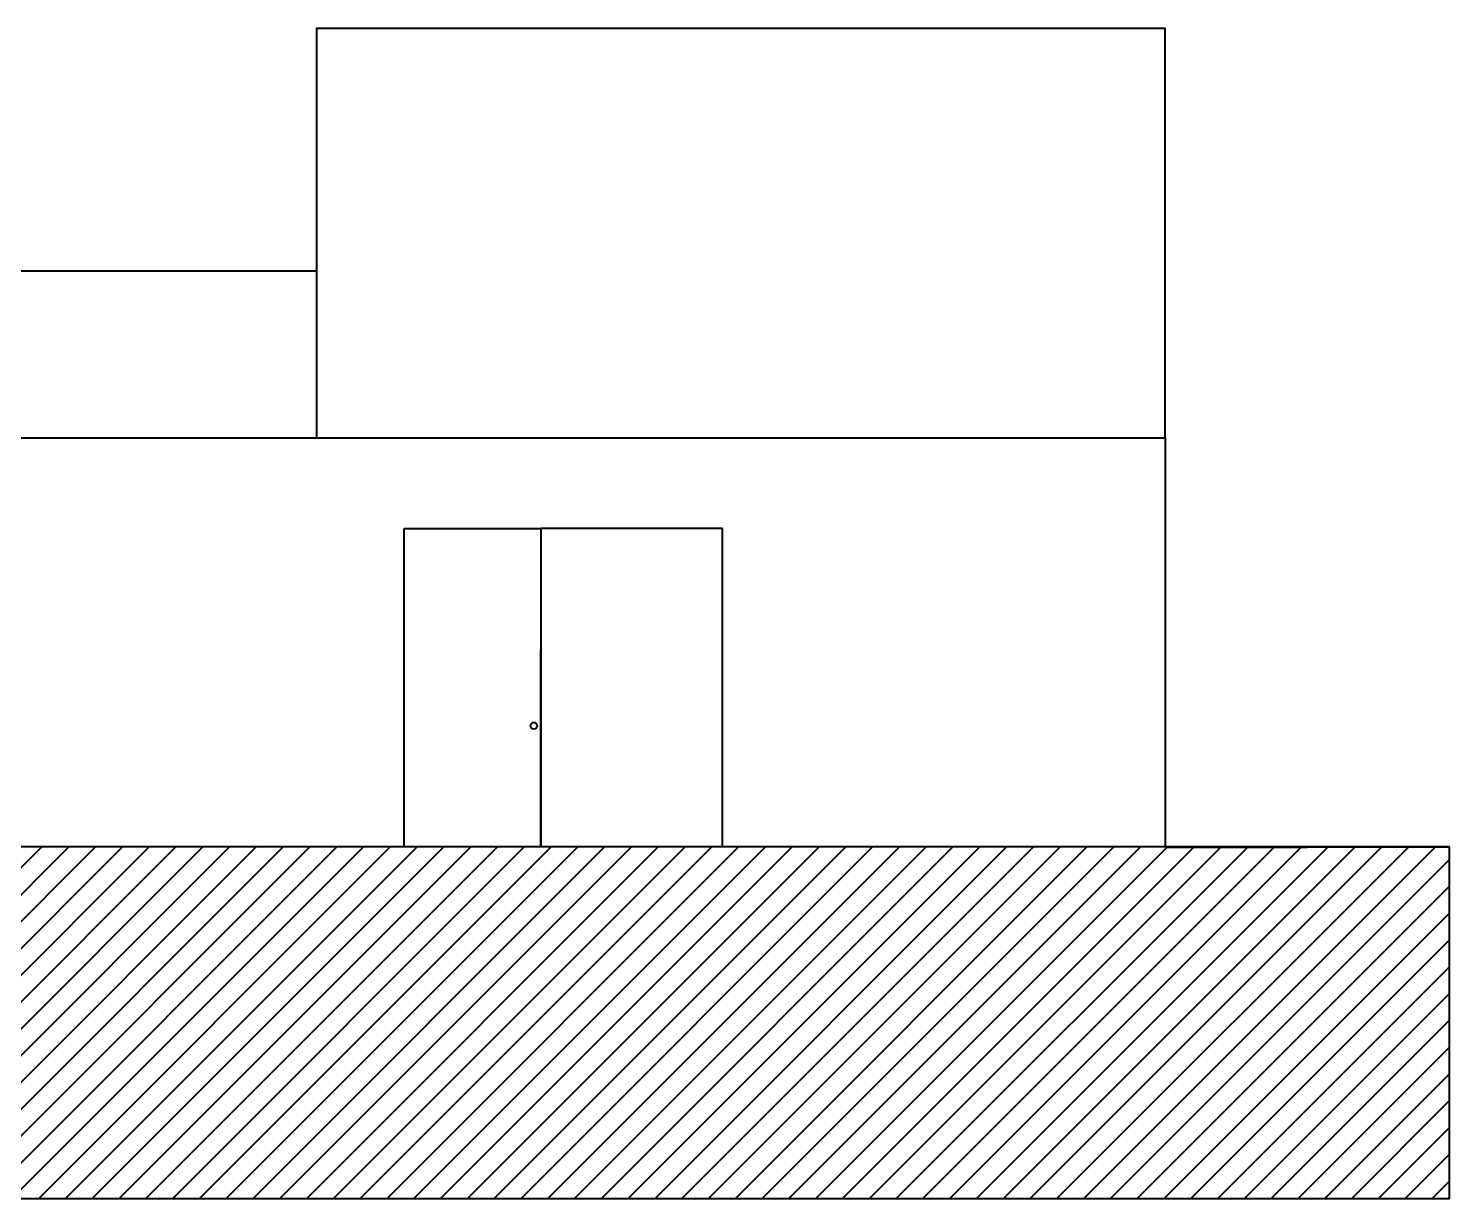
# Model space of a CAD drawing. Header units: inches. Extents: x -422522 to 22891, y -2973 to 414515.
# Drawn here: x 3120 to 4058, y -2818 to -2046 of the extents above; entities that cross this region are included whole.
import ezdxf

# ---------------------------------------------------------------- set-up
doc = ezdxf.new("R2010")
doc.units = ezdxf.units.IN
doc.header["$MEASUREMENT"] = 0
doc.layers.get('0').update_dxf_attribs({"lineweight": 40})

msp = doc.modelspace()

# ---------------------------------------------------------------- hatches: boundary and pattern name
h = msp.add_hatch()
h.set_pattern_fill('ANSI31', color=0, scale=100)
h.set_pattern_definition([(45, (-18405.01, -5045.725), (-8.838835, 8.838835), [])])
h.paths.add_polyline_path([(4057.5647, -2817.96456), (4057.5647, -2586.02241), (3869.93503, -2586.37348), (3869.93503, -2586.02241), (3577.93503, -2586.02241), (2182.37463, -2586.02241), (2182.37463, -2817.96456)])

# ---------------------------------------------------------------- linework, layer by layer
for p, q in [((2928.93503, -2206.02699), (3309.93503, -2206.02699)), ((2559.93503, -2316.02699), (3869.93503, -2316.02699)), ((3869.93503, -2316.02699), (3869.93503, -2586.37348)), ((3367.93503, -2586.02241), (3367.93503, -2376.02241)), ((3367.93503, -2376.02241), (3457.93503, -2376.02241)), ((3577.93503, -2376.02241), (3457.93503, -2376.02241)), ((3457.93503, -2376.02241), (3457.93503, -2586.02241)), ((3457.93503, -2376.02241), (3457.93503, -2506.02241)), ((3577.93503, -2586.02241), (3577.93503, -2376.02241)), ((3457.93503, -2586.02241), (3457.93503, -2456.02241)), ((3457.93503, -2586.02241), (3457.93503, -2456.02241)), ((3457.93503, -2586.02241), (3367.93503, -2586.02241)), ((3457.93503, -2586.02241), (3457.93503, -2586.02241)), ((3457.93503, -2586.02241), (3457.93503, -2586.02241)), ((3869.93503, -2586.02241), (3577.93503, -2586.02241)), ((3869.93503, -2586.37348), (4057.5647, -2586.02241))]:
    msp.add_line(p, q)
msp.add_lwpolyline([(3309.93503, -2316.02699), (3869.93503, -2316.02699), (3869.93503, -2046.02699), (3309.93503, -2046.02699)], close=True)
at = {"ltscale": 12}
msp.add_lwpolyline([(4057.5647, -2586.02241), (2182.37463, -2586.02241), (2182.37463, -2817.96456), (4057.5647, -2817.96456)], close=True, dxfattribs=at)
msp.add_circle((3453.35624, -2506.02241), 2.19549)

doc.saveas('drawing.dxf')
